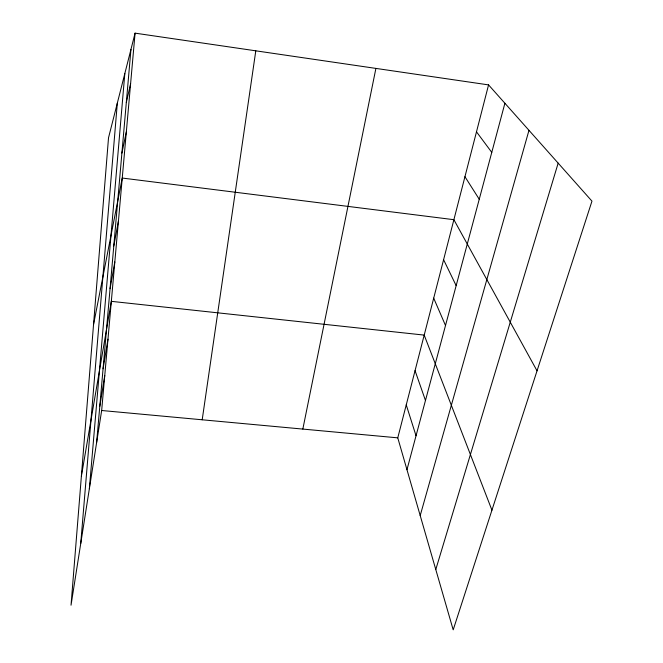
<?xml version="1.0" encoding="UTF-8"?>
<svg xmlns="http://www.w3.org/2000/svg" width="663" height="663" viewBox="0 0 663 663"><rect width="100%" height="100%" fill="white"/><g stroke="black" fill="none" stroke-linecap="round" stroke-linejoin="round"><path stroke-width="0.99" d="M80.737 543.511L117.318 103.13M89.356 488.739L124.818 73.568M96.632 442.478L130.951 49.418M135.078 33.15L108.517 137.796L71.032 605.211L101.663 410.505L135.078 33.15L488.565 84.897L591.968 201.138L453.194 629.85L397.767 437.845L488.565 84.897M202.198 419.787L255.794 50.819M99.782 406.394L104.754 375.54M103.063 368.802L107.978 339.174M81.383 476.183L111.326 301.342L424.196 335.097L491.938 510.17M110.058 288.712L114.815 261.943M113.787 245.99L118.453 220.878M93.541 324.555L122.249 178.049L453.882 219.693L537.038 370.832M302.834 429.077L375.904 68.405M121.893 153.12L126.326 131.945M126.31 102.541L130.603 83.695M406.966 469.702L504.899 103.262M420.201 515.574L528.975 130.329M435.782 569.525L558.163 163.131M101.663 410.505L397.767 437.845M476.49 131.821L491.772 152.374M464.945 176.706L479.241 199.248M443.588 259.714L456.161 285.629M433.701 298.151L445.503 325.5M415.055 370.65L425.464 400.477M406.245 404.869L416.032 435.765"/></g></svg>
